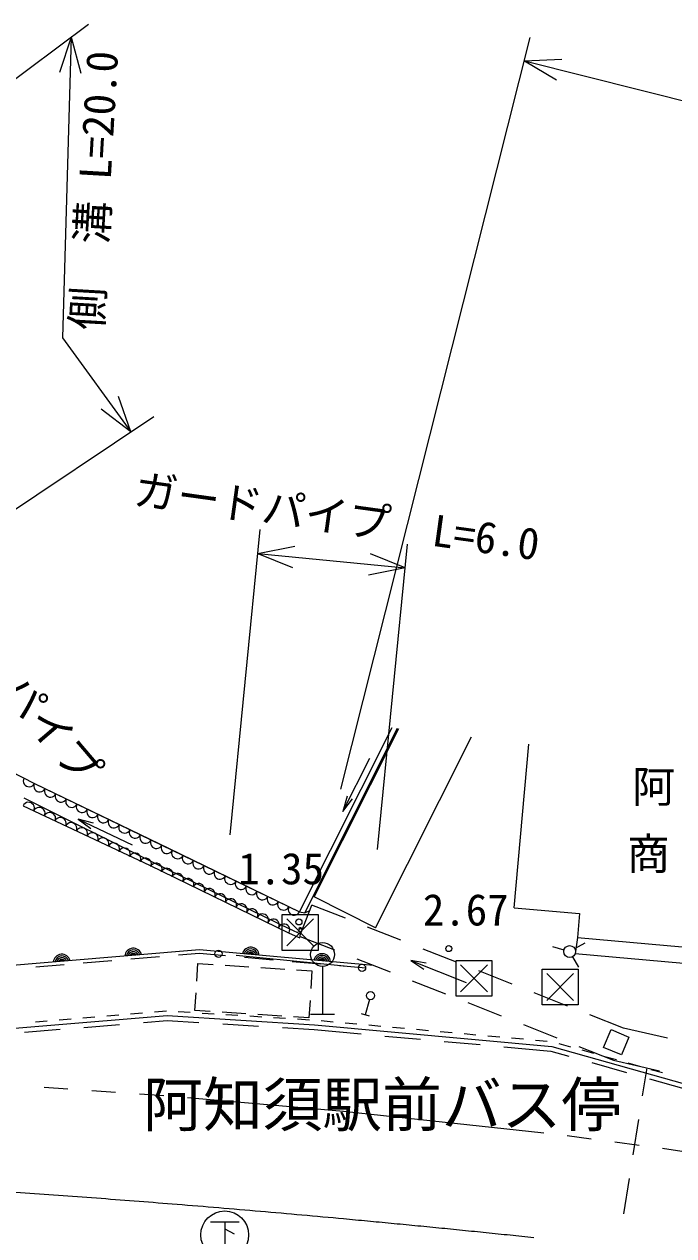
# Model space of a CAD drawing. Units: millimetres, scale not verified. Extents: x 40000 to 680000, y 20000 to 380000.
# Drawn here: x 140706 to 167899, y 301120 to 351802 of the extents above; entities that cross this region are included whole.
import ezdxf
from ezdxf.enums import TextEntityAlignment as Align

# ---------------------------------------------------------------- set-up
doc = ezdxf.new("R2010")
doc.units = ezdxf.units.MM
doc.header["$LTSCALE"] = 1000
doc.linetypes.add('CHAIN', pattern=[18.5, 12, -1.5, 3.5, -1.5])
for name, color, linetype, lineweight in [('M-BGD', 7, 'Continuous', 13), ('M-BGD-EXST', 7, 'Continuous', 13), ('M-BMK', 2, 'CHAIN', 13), ('M-BMK-OTRS', 5, 'Continuous', 13), ('M-BMK-ROW', 30, 'Continuous', 13), ('M-STR-HTXT', 7, 'Continuous', 13), ('M-STR-STRD', 7, 'Continuous', 13)]:
    doc.layers.add(name, color=color, linetype=linetype, lineweight=lineweight)
doc.layers.add('M-BMK-HTXT', color=7, linetype='Continuous')
doc.styles.add('ＭＳ ゴシック', font='')
doc.styles.get('ＭＳ ゴシック').set_extended_font_data('MS Gothic')

msp = doc.modelspace()

# ---------------------------------------------------------------- linework, layer by layer
at = {"layer": 'M-BGD'}
for p, q in [((133660, 323862), (141137, 320042)), ((152228, 314671), (156109, 322378)), ((152449, 314631), (156337, 322352)), ((152839, 315299), (156387, 322346)), ((155405, 314003), (159430, 321997)), ((161219, 314841), (161827, 321684)), ((154042, 318873), (155175, 321102)), ((141137, 320042), (146744, 317333)), ((141137, 320042), (152228, 314671)), ((140696, 319435), (146119, 316731)), ((154221, 319512), (154042, 318873)), ((154042, 318873), (154453, 319394)), ((140661, 319110), (145947, 316620)), ((142965, 318547), (145224, 317476)), ((143608, 318386), (142965, 318547)), ((142965, 318547), (143496, 318151)), ((146744, 317333), (152228, 314671)), ((145947, 316620), (151796, 313781)), ((146119, 316731), (151873, 313939)), ((155405, 314003), (152839, 315299)), ((152270, 313736), (152745, 314956)), ((152449, 314631), (152659, 314734)), ((154152, 314401), (152745, 314956)), ((161219, 314841), (163958, 314597)), ((152228, 314671), (152449, 314631)), ((163958, 314597), (163870, 313601)), ((151796, 313781), (152242, 313590)), ((152270, 313736), (151873, 313939)), ((152245, 314016), (152168, 313832)), ((152347, 313932), (152203, 313994)), ((152242, 313590), (152270, 313736)), ((152361, 313968), (152245, 314016)), ((156478, 313483), (155083, 314034)), ((152253, 313646), (153698, 313076)), ((162819, 313216), (163300, 313079)), ((163758, 313132), (164195, 313375)), ((163870, 313601), (163774, 312914)), ((163870, 313601), (177435, 312395)), ((146369, 312790), (145173, 312690)), ((148038, 312930), (147166, 312857)), ((149130, 312833), (148038, 312930)), ((154103, 312400), (149584, 312844)), ((151122, 312655), (149927, 312762)), ((154628, 312708), (156023, 312158)), ((158803, 312566), (157408, 313116)), ((163662, 312792), (163905, 312355)), ((168305, 312505), (163774, 312914)), ((142383, 312456), (141188, 312356)), ((144376, 312623), (143180, 312523)), ((147931, 311778), (147979, 312510)), ((147979, 312510), (148618, 312468)), ((149117, 312436), (150115, 312371)), ((150614, 312338), (151612, 312273)), ((153114, 312477), (151919, 312584)), ((152111, 312240), (152750, 312199)), ((152750, 312199), (152702, 311466)), ((153196, 312390), (153196, 310390)), ((155003, 312309), (153911, 312406)), ((156885, 312639), (159209, 311716)), ((157538, 312520), (156885, 312639)), ((156885, 312639), (157442, 312278)), ((161129, 311648), (159734, 312199)), ((156953, 311791), (158349, 311240)), ((147851, 310547), (147899, 311279)), ((163454, 310730), (162059, 311281)), ((152670, 310967), (152622, 310235)), ((155154, 310999), (154975, 310369)), ((159279, 310873), (160674, 310322)), ((148490, 310505), (147851, 310547)), ((149987, 310407), (148989, 310472)), ((151484, 310310), (150486, 310375)), ((152622, 310235), (151983, 310277)), ((152696, 310390), (153696, 310390)), ((154809, 310416), (155140, 310322)), ((165791, 309808), (164384, 310363)), ((140715, 309633), (142210, 309757)), ((143207, 309839), (144702, 309963)), ((145698, 310045), (146696, 310127)), ((146696, 310127), (148020, 310045)), ((149018, 309983), (150515, 309890)), ((151513, 309829), (152838, 309746)), ((152838, 309746), (154807, 309568)), ((161604, 309955), (163000, 309404)), ((164961, 308994), (165271, 309745)), ((165271, 309745), (166021, 309435)), ((167641, 309381), (165791, 309808)), ((155803, 309477), (157297, 309342)), ((158293, 309251), (159787, 309115)), ((166021, 309435), (165711, 308685)), ((160783, 309025), (162752, 308846)), ((162752, 308846), (163509, 308633)), ((163930, 309037), (165375, 308467)), ((165711, 308685), (164961, 308994)), ((164472, 308362), (165915, 307955)), ((165375, 308467), (167301, 308022)), ((166592, 306973), (166778, 308143)), ((166878, 307684), (168322, 307278)), ((166199, 304504), (166435, 305985)), ((165806, 302035), (166042, 303516))]:
    msp.add_line(p, q, dxfattribs=at)
msp.add_lwpolyline([(155333, 312430), (148038, 313081), (133528, 311864), (127562, 311293), (127542, 311212)], dxfattribs=at)
for centre, radius in [((152206, 314248), 125), ((153196, 312890), 500), ((158480, 313134), 125), ((163540, 313010), 250), ((148838, 312918), 150), ((154849, 312327), 150), ((155201, 311165), 172)]:
    msp.add_circle(centre, radius, dxfattribs=at)
for centre, radius, start, end in [((140916, 320151), 247, 152.2334, 333.6438), ((141357, 319931), 246, 153.3438, 334.977), ((141801, 319716), 246, 153.3437, 334.9783), ((142244, 319502), 246, 153.3437, 334.9783), ((142688, 319287), 246, 153.3438, 334.977), ((140885, 319007), 247, 333.7637, 155.2737), ((141330, 318794), 247, 333.7629, 155.2756), ((141776, 318582), 247, 333.7637, 155.2737), ((143132, 319072), 246, 153.345, 334.9769), ((143575, 318857), 246, 153.3445, 334.9777), ((142221, 318370), 247, 333.764, 155.2744), ((142667, 318157), 247, 333.7637, 155.2737), ((144019, 318642), 246, 153.3438, 334.977), ((144463, 318427), 246, 153.3448, 334.9771), ((144906, 318212), 246, 153.3437, 334.9783), ((143112, 317945), 247, 333.763, 155.2743), ((143557, 317733), 247, 333.7637, 155.275), ((145350, 317998), 246, 153.3437, 334.9783), ((145793, 317783), 246, 153.344, 334.9768), ((144003, 317521), 247, 333.763, 155.2743), ((144448, 317308), 247, 333.7635, 155.2752), ((144894, 317096), 247, 333.763, 155.2743), ((146237, 317568), 246, 153.3456, 334.9766), ((146681, 317353), 246, 153.3437, 334.9783), ((145339, 316884), 247, 333.7635, 155.2752), ((145785, 316671), 247, 333.7637, 155.2737), ((147124, 317138), 246, 153.3438, 334.977), ((147568, 316923), 246, 153.3448, 334.9771), ((148012, 316709), 246, 153.3437, 334.9783), ((146230, 316459), 247, 333.7629, 155.2756), ((146676, 316247), 247, 333.7637, 155.2737), ((147121, 316035), 247, 333.763, 155.2743), ((148455, 316494), 246, 153.3439, 334.9781), ((148899, 316279), 246, 153.3446, 334.9764), ((147567, 315822), 247, 333.7637, 155.275), ((148012, 315610), 247, 333.763, 155.2743), ((149343, 316064), 246, 153.3437, 334.9783), ((149786, 315849), 246, 153.3437, 334.9783), ((148457, 315398), 247, 333.7637, 155.275), ((148903, 315185), 247, 333.763, 155.2743), ((150230, 315634), 246, 153.3438, 334.977), ((150674, 315420), 246, 153.3448, 334.9771), ((151117, 315205), 246, 153.3439, 334.9781), ((149348, 314973), 247, 333.7637, 155.275), ((149794, 314761), 247, 333.763, 155.2743), ((150239, 314549), 247, 333.7637, 155.275), ((151561, 314990), 246, 153.3445, 334.9777), ((152004, 314775), 246, 153.3438, 334.977), ((150685, 314336), 247, 333.763, 155.2743), ((151130, 314124), 247, 333.7636, 155.2739), ((151576, 313912), 247, 333.7629, 155.2756), ((142282, 312544), 354, 13.5931, 175.9983), ((142282, 312544), 283, 15.8172, 173.7743), ((142282, 312544), 212, 19.5635, 170.028), ((145272, 312794), 354, 13.5931, 175.9983), ((145272, 312794), 283, 15.8172, 173.7743), ((145272, 312794), 212, 19.5635, 170.028), ((145272, 312794), 142, 27.2752, 162.3162), ((145272, 312794), 100, 37.5929, 151.9986), ((150187, 312835), 354, 3.6993, 166.1045), ((150187, 312835), 283, 5.9234, 163.8805), ((150187, 312835), 212, 9.6697, 160.1342), ((150187, 312835), 142, 17.3815, 152.4224), ((150187, 312835), 100, 27.6991, 142.1048), ((153175, 312568), 354, 3.6993, 166.1045), ((153175, 312568), 283, 5.9234, 163.8805), ((153175, 312568), 212, 9.6697, 160.1342), ((153175, 312568), 142, 17.3815, 152.4224), ((142282, 312544), 142, 27.2752, 162.3162), ((142282, 312544), 100, 37.5929, 151.9986), ((153175, 312568), 100, 27.6991, 142.1048)]:
    msp.add_arc(centre, radius, start, end, dxfattribs=at)
at = {"layer": 'M-BGD-EXST'}
for p, q in [((148500, 301707), (149700, 301707)), ((149100, 301707), (149100, 300557)), ((149100, 301407), (149500, 301207))]:
    msp.add_line(p, q, dxfattribs=at)
msp.add_circle((149100, 301157), 1000, dxfattribs=at)
at = {"layer": 'M-BMK'}
for centre, radius, start, end in [((98966, -295639), 600000, 85.39833, 86.61587), ((98967, -295637), 599998, 84.72988, 85.39834), ((98967, -295638), 599998, 83.96594, 84.72989)]:
    msp.add_arc(centre, radius, start, end, dxfattribs=at)
at = {"layer": 'M-BMK-OTRS'}
for p, q in [((142538, 307256), (141541, 307326)), ((144534, 307117), (143536, 307187)), ((146545, 306973), (145531, 307048)), ((163436, 305314), (164447, 305174)), ((165434, 305050), (166450, 304910)), ((168419, 304618), (167430, 304765))]:
    msp.add_line(p, q, dxfattribs=at)
msp.add_lwpolyline([(162454, 305415), (154077, 306317), (147541, 306895)], dxfattribs=at)
at = {"layer": 'M-BMK-ROW'}
for p, q in [((151506, 313060), (151506, 314560)), ((151506, 314560), (153006, 314560)), ((151694, 314373), (152819, 313248)), ((152819, 314373), (151694, 313248)), ((153006, 314560), (153006, 313060)), ((153006, 313060), (151506, 313060)), ((158784, 311140), (158784, 312640)), ((158784, 312640), (160284, 312640)), ((158972, 312453), (160097, 311328)), ((160097, 312453), (158972, 311328)), ((160284, 312640), (160284, 311140)), ((162395, 310778), (162395, 312278)), ((162395, 312278), (163895, 312278)), ((163895, 312278), (163895, 310778)), ((162582, 312090), (163707, 310965)), ((163707, 312090), (162582, 310965)), ((160284, 311140), (158784, 311140)), ((163895, 310778), (162395, 310778))]:
    msp.add_line(p, q, dxfattribs=at)
at = {"layer": 'M-STR-HTXT'}
for p, q in [((122017, 335889), (143393, 351802)), ((142669, 351263), (142177, 349777)), ((142669, 351263), (143076, 349751)), ((153967, 319805), (161888, 351245)), ((161643, 350276), (163208, 350346)), ((161643, 350276), (199857, 340649)), ((161643, 350276), (162988, 349473)), ((145173, 334755), (144652, 336232)), ((145173, 334755), (143925, 335701)), ((123266, 320096), (146133, 335398)), ((149329, 317894), (150590, 330660)), ((150492, 329665), (152029, 329966)), ((155494, 317285), (156755, 330051)), ((150492, 329665), (156657, 329056)), ((150492, 329665), (151940, 329070)), ((156657, 329056), (155209, 329652)), ((156657, 329056), (155120, 328756))]:
    msp.add_line(p, q, dxfattribs=at)
msp.add_lwpolyline([(142669, 351263), (142309, 338682), (145173, 334755)], dxfattribs=at)
at = {"layer": 'M-STR-STRD'}
for p, q in [((142171, 310155), (142669, 310196)), ((143167, 310237), (143666, 310278)), ((144164, 310320), (144662, 310361)), ((145161, 310402), (145659, 310443)), ((146157, 310484), (146656, 310525)), ((147155, 310500), (147654, 310469)), ((148153, 310438), (148652, 310407)), ((149151, 310376), (149650, 310345)), ((150149, 310314), (150648, 310283)), ((151147, 310252), (151646, 310221)), ((152145, 310190), (152644, 310159)), ((141174, 310073), (141673, 310114)), ((153143, 310120), (153640, 310075)), ((154138, 310030), (154636, 309985)), ((155134, 309940), (155632, 309894)), ((156130, 309849), (156628, 309804)), ((157126, 309759), (157624, 309713)), ((158122, 309668), (158620, 309623)), ((159118, 309578), (159616, 309533)), ((160114, 309487), (160612, 309442)), ((161110, 309397), (161608, 309352)), ((162106, 309307), (162604, 309261)), ((163092, 309166), (163574, 309030)), ((164055, 308895), (164536, 308759)), ((165017, 308624), (165499, 308488)), ((165980, 308353), (166461, 308217)), ((166943, 308082), (167424, 307946))]:
    msp.add_line(p, q, dxfattribs=at)
msp.add_lwpolyline([(127184, 308700), (131230, 309051), (146694, 310328), (152853, 309946), (162789, 309044), (177315, 304953), (185998, 302512), (187448, 302099), (192385, 301212)], dxfattribs=at)

# ---------------------------------------------------------------- texts
at = {"layer": 'M-BGD', "style": 'ＭＳ ゴシック'}
for s, p in [('阿', (167059, 319909)), ('商', (166836, 317096))]:
    msp.add_text(s, height=1320, dxfattribs=at).set_placement(p, align=Align.MIDDLE_CENTER)
for s, p in [('1.35', (149662, 315425)), ('2.67', (157394, 313703))]:
    msp.add_text(s, height=1320, dxfattribs=at).set_placement(p, align=Align.BOTTOM_LEFT)
at = {"layer": 'M-BMK-HTXT', "style": 'ＭＳ ゴシック'}
msp.add_text('阿知須駅前バス停', height=1833, dxfattribs=at).set_placement((155690, 306611), align=Align.MIDDLE_CENTER)
at = {"layer": 'M-STR-HTXT', "style": 'ＭＳ ゴシック'}
for s, rotation, p in [('側\u3000溝 L=20.0', 86.686, (144697, 344789)), ('ガードパイプ  L=6.0', 352.097, (153653, 330157)), ('ガードパイプ', 310.494, (139258, 323701))]:
    msp.add_text(s, height=1320, rotation=rotation, dxfattribs=at).set_placement(p, align=Align.BOTTOM_CENTER)

doc.saveas('drawing.dxf')
